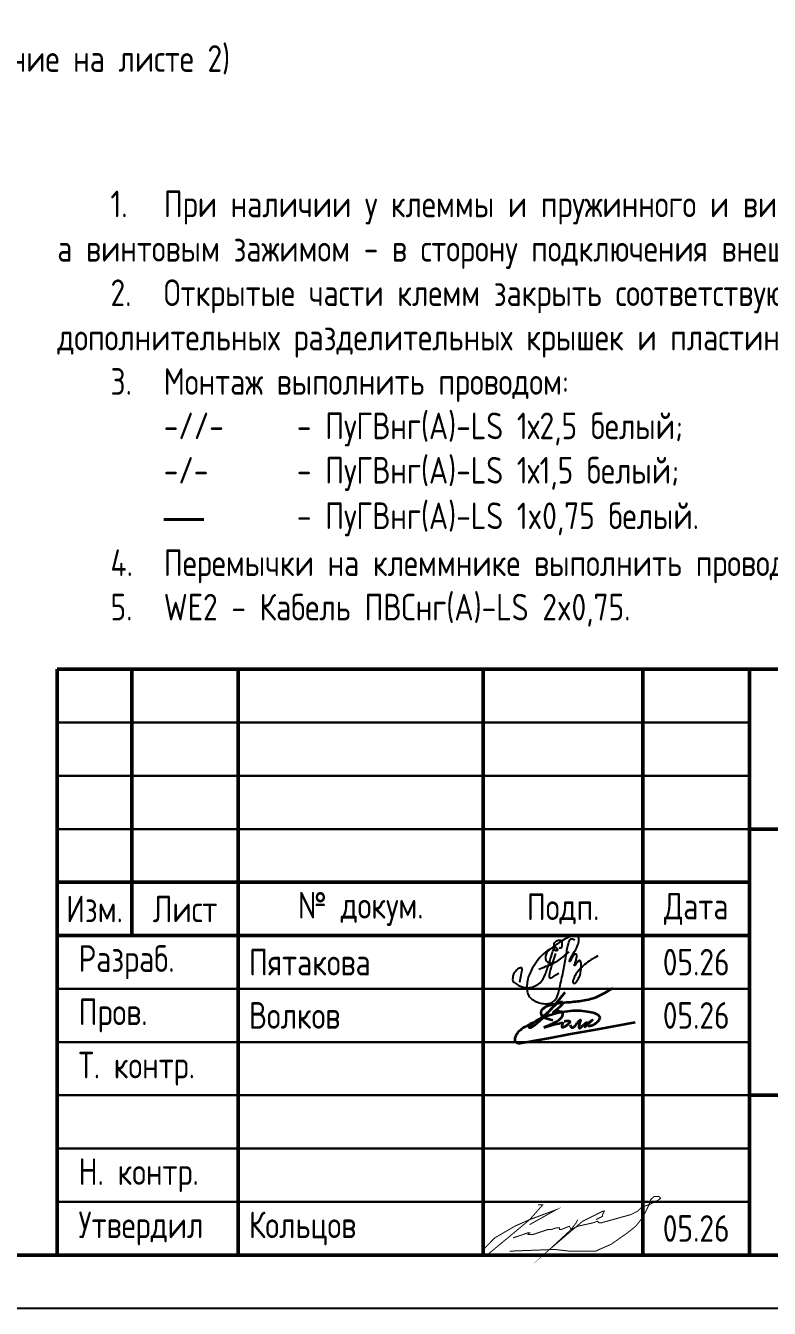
# Model space of a CAD drawing. Header units: millimetres. Extents: x -774 to 4101, y -90 to 618.
# Drawn here: x 3044 to 3113.9, y 0 to 120.4 of the extents above; entities that cross this region are included whole.
import ezdxf

# ---------------------------------------------------------------- set-up
doc = ezdxf.new("R2010")
doc.units = ezdxf.units.MM
doc.styles.add('Gost_type_A', font='GOST_A.TTF')

# ---------------------------------------------------------------- blocks, each defined once
blk = doc.blocks.new('Штамп большой нижний')
at = {"lineweight": 50}
for points in [[(-185, 55), (-178, 55), (-178, 35), (-185, 35)], [(-178, 55), (-168, 55), (-168, 35), (-178, 35)], [(-168, 55), (-145, 55), (-145, 35), (-168, 35)], [(-145, 55), (-130, 55), (-130, 35), (-145, 35)], [(-130, 55), (-120, 55), (-120, 35), (-130, 35)], [(-120, 55), (0, 55), (0, 40), (-120, 40)], [(-120, 40), (-50, 40), (-50, 15), (-120, 15)], [(-185, 35), (-178, 35), (-178, 30), (-185, 30)], [(-178, 35), (-168, 35), (-168, 30), (-178, 30)], [(-168, 35), (-145, 35), (-145, 30), (-168, 30)], [(-145, 35), (-130, 35), (-130, 30), (-145, 30)], [(-130, 35), (-120, 35), (-120, 30), (-130, 30)], [(-185, 30), (-168, 30), (-168, 0), (-185, 0)], [(-168, 30), (-145, 30), (-145, 0), (-168, 0)], [(-145, 30), (-130, 30), (-130, 0), (-145, 0)], [(-130, 30), (-120, 30), (-120, 0), (-130, 0)], [(-120, 15), (-50, 15), (-50, 0), (-120, 0)]]:
    blk.add_lwpolyline(points, close=True, dxfattribs=at)
for points in [[(-185, 55), (-178, 55), (-178, 50), (-185, 50)], [(-178, 55), (-168, 55), (-168, 50), (-178, 50)], [(-168, 55), (-145, 55), (-145, 50), (-168, 50)], [(-145, 55), (-130, 55), (-130, 50), (-145, 50)], [(-130, 55), (-120, 55), (-120, 50), (-130, 50)], [(-185, 50), (-178, 50), (-178, 45), (-185, 45)], [(-178, 50), (-168, 50), (-168, 45), (-178, 45)], [(-168, 50), (-145, 50), (-145, 45), (-168, 45)], [(-145, 50), (-130, 50), (-130, 45), (-145, 45)], [(-130, 50), (-120, 50), (-120, 45), (-130, 45)], [(-185, 45), (-178, 45), (-178, 40), (-185, 40)], [(-178, 45), (-168, 45), (-168, 40), (-178, 40)], [(-168, 45), (-145, 45), (-145, 40), (-168, 40)], [(-145, 45), (-130, 45), (-130, 40), (-145, 40)], [(-130, 45), (-120, 45), (-120, 40), (-130, 40)], [(-185, 40), (-178, 40), (-178, 35), (-185, 35)], [(-178, 40), (-168, 40), (-168, 35), (-178, 35)], [(-168, 40), (-145, 40), (-145, 35), (-168, 35)], [(-145, 40), (-130, 40), (-130, 35), (-145, 35)], [(-130, 40), (-120, 40), (-120, 35), (-130, 35)], [(-185, 30), (-168, 30), (-168, 25), (-185, 25)], [(-168, 30), (-145, 30), (-145, 25), (-168, 25)], [(-145, 30), (-130, 30), (-130, 25), (-145, 25)], [(-130, 30), (-120, 30), (-120, 25), (-130, 25)], [(-185, 25), (-168, 25), (-168, 20), (-185, 20)], [(-168, 25), (-145, 25), (-145, 20), (-168, 20)], [(-145, 25), (-130, 25), (-130, 20), (-145, 20)], [(-130, 25), (-120, 25), (-120, 20), (-130, 20)], [(-185, 20), (-168, 20), (-168, 15), (-185, 15)], [(-168, 20), (-145, 20), (-145, 15), (-168, 15)], [(-145, 20), (-130, 20), (-130, 15), (-145, 15)], [(-130, 20), (-120, 20), (-120, 15), (-130, 15)], [(-185, 15), (-168, 15), (-168, 10), (-185, 10)], [(-168, 15), (-145, 15), (-145, 10), (-168, 10)], [(-145, 15), (-130, 15), (-130, 10), (-145, 10)], [(-130, 15), (-120, 15), (-120, 10), (-130, 10)], [(-185, 10), (-168, 10), (-168, 5), (-185, 5)], [(-168, 10), (-145, 10), (-145, 5), (-168, 5)], [(-145, 10), (-130, 10), (-130, 5), (-145, 5)], [(-130, 10), (-120, 10), (-120, 5), (-130, 5)], [(-185, 5), (-168, 5), (-168, 0), (-185, 0)], [(-168, 5), (-145, 5), (-145, 0), (-168, 0)], [(-145, 5), (-130, 5), (-130, 0), (-145, 0)], [(-130, 5), (-120, 5), (-120, 0), (-130, 0)]]:
    blk.add_lwpolyline(points, close=True)
at = {"char_height": 2.5, "style": 'Gost_type_A'}
for s, insert, width, attachment_point in [('Изм.', (-181.5, 32.5), 7, 5), ('Лист', (-173, 32.5), 10, 5), ('№ докум.', (-156.5, 32.5), 23, 5), ('Подп.', (-137.5, 32.5), 15, 5), ('Дата', (-125, 32.5), 10, 5), ('\\pxl0.8;Разраб.', (-185, 27.5), 17, 4), ('\\pxl0.8;Пров.', (-185, 22.5), 17, 4), ('\\pxl0.8;Т. контр.', (-185, 17.5), 17, 4), ('\\pxl0.8;Н. контр.', (-185, 7.5), 17, 4), ('\\pxl0.8;Утвердил', (-185, 2.5), 17, 4)]:
    blk.add_mtext(s, dxfattribs=dict(at, insert=insert, width=width, attachment_point=attachment_point))
blk = doc.blocks.new('Сотрудник 7_1')
at = {"lineweight": 35}
for points in [[(4.39, 2), (4.09, 2.07), (3.85, 2.15), (3.67, 2.21), (3.55, 2.27), (3.46, 2.33), (3.4, 2.39), (3.37, 2.44), (3.35, 2.5), (3.33, 2.55), (3.32, 2.61), (3.31, 2.66), (3.31, 2.72), (3.31, 2.77), (3.32, 2.83), (3.34, 2.89), (3.36, 2.94), (3.39, 2.99), (3.43, 3.05), (3.48, 3.1), (3.54, 3.15), (3.6, 3.2), (3.67, 3.24), (3.74, 3.29), (3.82, 3.33), (3.91, 3.37), (4.01, 3.4), (4.11, 3.44), (4.22, 3.47), (4.34, 3.5), (4.47, 3.53), (4.62, 3.56), (4.77, 3.58), (4.93, 3.61), (5.11, 3.63), (5.29, 3.65), (5.48, 3.67), (5.67, 3.69), (5.85, 3.71), (6.04, 3.72), (6.21, 3.74), (6.38, 3.76), (6.55, 3.77), (6.71, 3.79), (6.86, 3.81), (7.02, 3.83), (7.19, 3.86), (7.36, 3.89), (7.54, 3.92), (7.74, 3.96), (7.95, 4.01), (8.19, 4.09), (8.47, 4.19), (8.78, 4.33), (9.15, 4.51), (9.57, 4.74), (10.05, 5.03)], [(5.51, 4.62), (4.98, 3.97), (4.54, 3.43), (4.18, 3.01), (3.9, 2.68), (3.67, 2.43), (3.49, 2.24), (3.34, 2.09), (3.21, 1.97), (3.08, 1.86), (2.97, 1.76), (2.86, 1.67), (2.76, 1.6), (2.67, 1.53), (2.59, 1.47), (2.52, 1.42), (2.45, 1.38), (2.4, 1.35), (2.35, 1.33), (2.31, 1.31), (2.28, 1.3), (2.25, 1.3), (2.23, 1.3), (2.21, 1.31), (2.2, 1.31), (2.19, 1.33), (2.18, 1.34), (2.18, 1.36), (2.18, 1.38), (2.18, 1.4), (2.19, 1.42), (2.2, 1.45), (2.22, 1.48), (2.25, 1.51), (2.28, 1.55), (2.32, 1.59), (2.36, 1.63), (2.42, 1.67), (2.49, 1.72), (2.56, 1.78), (2.65, 1.84), (2.75, 1.9), (2.87, 1.97), (2.99, 2.04), (3.12, 2.12), (3.25, 2.21), (3.39, 2.3), (3.53, 2.41), (3.67, 2.52), (3.81, 2.64), (3.94, 2.77), (4.07, 2.9), (4.2, 3.03), (4.32, 3.15), (4.44, 3.27), (4.55, 3.37), (4.65, 3.46), (4.74, 3.54), (4.82, 3.6), (4.9, 3.64), (4.97, 3.68), (5.03, 3.7), (5.08, 3.72), (5.13, 3.73), (5.17, 3.73), (5.21, 3.73), (5.24, 3.73), (5.26, 3.73), (5.28, 3.72), (5.3, 3.71), (5.31, 3.7), (5.32, 3.68), (5.33, 3.66), (5.33, 3.64), (5.32, 3.61), (5.32, 3.58), (5.3, 3.54), (5.28, 3.5), (5.25, 3.46), (5.21, 3.41), (5.16, 3.36), (5.1, 3.3), (5.03, 3.23), (4.96, 3.17), (4.88, 3.1), (4.8, 3.04), (4.72, 2.98), (4.65, 2.92), (4.59, 2.87), (4.53, 2.83), (4.49, 2.8), (4.46, 2.77), (4.43, 2.76), (4.42, 2.75), (4.42, 2.74), (4.43, 2.75), (4.45, 2.75), (4.49, 2.76), (4.53, 2.78), (4.58, 2.8), (4.64, 2.82), (4.7, 2.84), (4.76, 2.85), (4.83, 2.86), (4.89, 2.87), (4.95, 2.88), (5.01, 2.87), (5.06, 2.87), (5.11, 2.85), (5.15, 2.84), (5.19, 2.81), (5.22, 2.78), (5.25, 2.75), (5.27, 2.72), (5.29, 2.68), (5.3, 2.63), (5.3, 2.59), (5.3, 2.54), (5.29, 2.49), (5.27, 2.44), (5.26, 2.38), (5.23, 2.33), (5.2, 2.28), (5.17, 2.22), (5.12, 2.17), (5.07, 2.11), (5, 2.05), (4.92, 1.99), (4.83, 1.93), (4.73, 1.86), (4.6, 1.79), (4.47, 1.72), (4.31, 1.65), (4.15, 1.57), (3.96, 1.49), (3.76, 1.41), (3.54, 1.32)], [(6.04, 1.58), (6.05, 1.53), (6.06, 1.49), (6.06, 1.46), (6.07, 1.43), (6.09, 1.4), (6.1, 1.38), (6.12, 1.36), (6.14, 1.35), (6.16, 1.33), (6.19, 1.33), (6.22, 1.33), (6.25, 1.33), (6.28, 1.33), (6.31, 1.34), (6.34, 1.36), (6.37, 1.38), (6.4, 1.4), (6.43, 1.43), (6.46, 1.46), (6.49, 1.5), (6.52, 1.53), (6.55, 1.57), (6.58, 1.62), (6.62, 1.66), (6.65, 1.71), (6.69, 1.75), (6.73, 1.8), (6.78, 1.84), (6.82, 1.88), (6.85, 1.92), (6.89, 1.95), (6.92, 1.98), (6.95, 2.01), (6.97, 2.03), (6.98, 2.05), (7, 2.06), (7, 2.06), (7.01, 2.06), (7.01, 2.05), (7, 2.03), (7, 2), (6.99, 1.96), (6.97, 1.93), (6.96, 1.88), (6.94, 1.83), (6.93, 1.79), (6.91, 1.74), (6.9, 1.69), (6.89, 1.64), (6.88, 1.6), (6.87, 1.56), (6.86, 1.53), (6.85, 1.49), (6.84, 1.46), (6.84, 1.43), (6.84, 1.41), (6.84, 1.38), (6.84, 1.36), (6.84, 1.35), (6.84, 1.33), (6.84, 1.32), (6.85, 1.31), (6.86, 1.3), (6.86, 1.29), (6.87, 1.29), (6.88, 1.28), (6.89, 1.28), (6.9, 1.27), (6.91, 1.27), (6.92, 1.27), (6.93, 1.28), (6.95, 1.28), (6.96, 1.29), (6.97, 1.29), (6.98, 1.3), (7, 1.32), (7.03, 1.34), (7.06, 1.37), (7.1, 1.41), (7.15, 1.45), (7.21, 1.5), (7.27, 1.56), (7.34, 1.62), (7.41, 1.68), (7.48, 1.73), (7.54, 1.77), (7.58, 1.79), (7.6, 1.79), (7.61, 1.77), (7.59, 1.72), (7.57, 1.67), (7.54, 1.61), (7.5, 1.54), (7.46, 1.48), (7.43, 1.43), (7.41, 1.4), (7.4, 1.38), (7.41, 1.38), (7.42, 1.4), (7.45, 1.43), (7.49, 1.48), (7.54, 1.53), (7.6, 1.59), (7.66, 1.66), (7.73, 1.72), (7.81, 1.79), (7.88, 1.85), (7.95, 1.9), (8.01, 1.95), (8.06, 1.99), (8.09, 2.01), (8.11, 2.02), (8.1, 2.02), (8.07, 1.99), (8.03, 1.96), (7.98, 1.91), (7.92, 1.86), (7.87, 1.81), (7.81, 1.76), (7.76, 1.71), (7.73, 1.67), (7.7, 1.64), (7.68, 1.61), (7.67, 1.58), (7.67, 1.56), (7.67, 1.54), (7.68, 1.53), (7.7, 1.51), (7.71, 1.5), (7.73, 1.49), (7.75, 1.48), (7.77, 1.48), (7.8, 1.47), (7.83, 1.47), (7.87, 1.48), (7.91, 1.48), (7.96, 1.5), (8.01, 1.51), (8.07, 1.53), (8.13, 1.55), (8.19, 1.58), (8.26, 1.62), (8.33, 1.66), (8.4, 1.71), (8.48, 1.76), (8.55, 1.82), (8.63, 1.89), (8.69, 1.95), (8.75, 2.02), (8.79, 2.1), (8.82, 2.17), (8.83, 2.24), (8.81, 2.31), (8.78, 2.37), (8.72, 2.44), (8.65, 2.5), (8.56, 2.56), (8.44, 2.61), (8.31, 2.66), (8.17, 2.71), (8, 2.75), (7.83, 2.78), (7.64, 2.81), (7.44, 2.84), (7.22, 2.86), (7, 2.88), (6.77, 2.88), (6.53, 2.89), (6.29, 2.88), (6.04, 2.87), (5.79, 2.84), (5.52, 2.81), (5.25, 2.77), (4.97, 2.71), (4.68, 2.64), (4.38, 2.55), (4.06, 2.44), (3.74, 2.32), (3.42, 2.2), (3.11, 2.06), (2.8, 1.92), (2.51, 1.78), (2.25, 1.65), (2.01, 1.52), (1.8, 1.4), (1.62, 1.29), (1.47, 1.18), (1.35, 1.09), (1.24, 0.99), (1.15, 0.91), (1.08, 0.82), (1.02, 0.74), (0.97, 0.65), (0.93, 0.57), (0.89, 0.49), (0.86, 0.41), (0.84, 0.34), (0.83, 0.27), (0.82, 0.21), (0.82, 0.15), (0.83, 0.11), (0.84, 0.07), (0.85, 0.04), (0.87, 0.01), (0.89, -0.01), (0.91, -0.03), (0.94, -0.05), (0.97, -0.07), (1, -0.08), (1.03, -0.1), (1.07, -0.11), (1.1, -0.12), (1.13, -0.13), (1.17, -0.14), (1.2, -0.15), (1.24, -0.15), (1.29, -0.15), (1.47, -0.12), (1.9, -0.04), (2.7, 0.1), (3.99, 0.34), (5.91, 0.69), (8.58, 1.18), (12.12, 1.82)], [(3.54, 1.32), (4.17, 1.5), (4.63, 1.63), (4.96, 1.71), (5.17, 1.76), (5.28, 1.77), (5.33, 1.76), (5.34, 1.73), (5.32, 1.7), (5.3, 1.66), (5.28, 1.62), (5.27, 1.58), (5.26, 1.55), (5.25, 1.51), (5.24, 1.48), (5.24, 1.45), (5.24, 1.42), (5.24, 1.4), (5.25, 1.39), (5.26, 1.37), (5.27, 1.36), (5.29, 1.36), (5.31, 1.36), (5.33, 1.36), (5.35, 1.36), (5.39, 1.37), (5.42, 1.38), (5.46, 1.4), (5.49, 1.41), (5.54, 1.43), (5.58, 1.45), (5.62, 1.48), (5.67, 1.51), (5.72, 1.54), (5.76, 1.57), (5.81, 1.61), (5.85, 1.64), (5.89, 1.68), (5.93, 1.72), (5.96, 1.75), (5.99, 1.78), (6, 1.81), (6.02, 1.83), (6.02, 1.86), (6.01, 1.87), (6, 1.89), (5.98, 1.9), (5.95, 1.91), (5.91, 1.92), (5.87, 1.92), (5.81, 1.92), (5.75, 1.92), (5.69, 1.92), (5.63, 1.91), (5.57, 1.9), (5.51, 1.89), (5.46, 1.88)]]:
    blk.add_lwpolyline(points, dxfattribs=at)

msp = doc.modelspace()

# ---------------------------------------------------------------- linework, layer by layer
msp.add_lwpolyline([(3237, 420), (3237, 0), (2940, 0), (2940, 420)], close=True)
at = {"lineweight": 50}
msp.add_lwpolyline([(3232, 415), (3232, 5), (2960, 5), (2960, 415)], close=True, dxfattribs=at)
at = {"const_width": 0.0934}
for points in [[(3092.14, 9.73), (3092.6, 9.73), (3091.36, 8.33), (3090.43, 7.55), (3088.48, 5.93), (3087.36, 5), (3087, 5), (3087, 5.22), (3087.16, 5.68), (3088.09, 6.62), (3089.96, 7.71), (3091.36, 8.33), (3093.85, 9.26), (3091.36, 7.86)], [(3089.8, 6.62), (3090.74, 6.93), (3091.2, 7.09), (3091.36, 7.09), (3091.2, 6.93), (3091.36, 6.93), (3091.67, 6.93), (3093.07, 7.4), (3093.38, 7.4), (3093.85, 7.55), (3094.16, 7.55), (3094.16, 7.4), (3094.32, 7.4), (3095.1, 7.71), (3095.25, 7.4), (3095.87, 7.71), (3097.28, 8.02), (3097.74, 8.18), (3097.9, 8.02), (3098.05, 8.02), (3100.86, 8.8), (3101.48, 9.11), (3101.79, 9.42), (3102.1, 9.58), (3102.57, 9.73), (3103.19, 10.04), (3103.5, 10.2), (3103.66, 10.35), (3103.5, 10.51), (3103.19, 10.51), (3103.04, 10.51), (3102.72, 10.2), (3102.57, 9.73), (3101.95, 8.49), (3101.32, 7.71), (3100.55, 7.09), (3098.99, 6), (3097.9, 5.53), (3097.59, 5.37), (3095.1, 5.37), (3093.69, 5.53), (3089.49, 5.37)], [(3095.87, 8.33), (3095.72, 8.02), (3095.25, 7.4), (3093.23, 5.53), (3096.34, 8.18), (3098.21, 9.11), (3098.37, 9.11), (3098.21, 8.8), (3098.21, 8.64), (3097.59, 8.33)]]:
    msp.add_lwpolyline(points, dxfattribs=at)
for points in [[(3097.77, 33.11), (3097.37, 32.88), (3096.93, 32.62), (3096.37, 32.16), (3095.96, 31.77), (3095.61, 31.21), (3095.45, 30.88), (3095.42, 30.73), (3095.42, 30.6), (3095.46, 30.54), (3095.55, 30.5), (3095.65, 30.54), (3095.73, 30.61), (3096.02, 31.11), (3096.14, 31.35), (3096.14, 31.56), (3096.2, 31.85), (3096.2, 32.17), (3096.2, 32.43), (3096.12, 32.61), (3096.06, 32.66), (3095.98, 32.66), (3095.87, 32.55), (3095.75, 32.42), (3095.65, 32.25), (3095.59, 32.17), (3095.52, 32.17), (3095.62, 32.37), (3095.72, 32.69), (3095.8, 33), (3095.8, 33.19), (3095.7, 33.27), (3095.63, 33.27), (3095.54, 33.18), (3095.44, 33.1), (3095.34, 32.94), (3095.26, 32.77), (3095.19, 32.61), (3095.14, 32.54), (3095.08, 32.6), (3095.15, 32.76), (3095.75, 33.78), (3095.99, 34.35), (3095.99, 34.72), (3095.9, 34.96), (3095.73, 35.07), (3095.31, 34.96), (3094.85, 34.76), (3094.37, 34.5), (3093.42, 33.82), (3092.6, 33.28), (3092.09, 32.67), (3091.6, 31.93), (3091.18, 31.05), (3091.1, 30.44), (3091.1, 29.86), (3091.22, 29.41), (3091.47, 29.09), (3091.72, 28.91), (3092.1, 28.72), (3092.62, 28.59), (3093.27, 28.59), (3093.77, 28.91), (3094.05, 29.43), (3094.41, 31.13), (3094.67, 32.38), (3094.9, 33.93), (3095.1, 34.6), (3095.23, 34.7), (3095.43, 34.7), (3095.61, 34.61)], [(3090.44, 30.61), (3090.66, 31.72), (3090.66, 31.91), (3090.59, 32), (3090.42, 31.94), (3090.32, 31.94), (3090.14, 31.78), (3089.81, 31.35), (3089.76, 31.02), (3089.76, 30.72), (3089.86, 30.61), (3090.3, 30.32), (3090.69, 30.16), (3091, 30.1), (3091.45, 30.1), (3092.01, 30.31), (3092.47, 30.63), (3092.81, 31.23), (3093.23, 32.53), (3093.54, 33.55), (3093.6, 33.71), (3093.68, 33.85), (3093.77, 33.92), (3093.83, 33.92), (3093.95, 33.76), (3094, 33.65), (3093.9, 33.55), (3093.82, 33.55), (3093.71, 33.62), (3093.65, 33.89), (3093.65, 34.05), (3093.65, 34.24), (3093.76, 34.39), (3093.88, 34.49), (3094.07, 34.58), (3094.26, 34.58), (3094.38, 34.51), (3094.38, 34.38), (3094.38, 34.15), (3094.38, 33.89), (3094.3, 33.81), (3094.2, 33.81), (3094.14, 33.87)], [(3093.77, 33.91), (3093.71, 33.97), (3093.46, 33.88), (3093.06, 33.54), (3092.83, 33.17), (3092.83, 32.74), (3092.94, 32.55), (3093.19, 32.43), (3093.57, 32.4)], [(3092.22, 31.83), (3092.42, 31.95), (3092.87, 32.09), (3093.69, 32.43), (3094.1, 32.69), (3094.67, 33.13), (3094.95, 33.36), (3095.04, 33.5)], [(3094.09, 31.45), (3093.63, 31.2), (3093.47, 31.06), (3093.37, 31), (3093.26, 31), (3093.22, 31.07), (3093.22, 31.28), (3093.36, 31.99), (3093.81, 33.3)]]:
    msp.add_open_spline(points, degree=3)

# ---------------------------------------------------------------- block references
for name, p in [('Штамп большой нижний', (3232, 5)), ('Сотрудник 7_1', (3089.14, 25.04))]:
    msp.add_blockref(name, p)

# ---------------------------------------------------------------- texts
at = {"char_height": 2.5, "style": 'Gost_type_A'}
for s, insert, width, attachment_point in [('Левая боковина (продолжение на листе 2)', (3036, 117), 90, 5), ('\\pxi2,ql,t4;1.^IПри наличии у клеммы и пружинного и винтового зажима, установить пружинным зажимом в сторону внутреннего монтажа шкафа, а винтовым зажимом - в сторону подключения внешних кабелей.\\P2.^IОткрытые части клемм закрыть соответствующими концевыми крышками. На данной схеме показаны только места установок дополнительных разделительных крышек и пластин (в зависимости от типа клемм).\\P{\\A1;3.^IМонтаж выполнить проводом:\\P\\pi0,l4,q*,t4,9;-//-^I- ПуГВнг(А)-LS 1х2,5 белый;\\P\\pi2.42857,l1.57143,ql,t1.57143,9;-/-  ^I- ПуГВнг(А)-LS 1х1,5 белый; \\P\\pi-5,l9,q*,t9;\\fArial|b0|i0|c0|p34;\\H1.08333x;―^I\\fGOST type A|b0|i0|c204|p34;\\H0.92308x;- ПуГВнг(А)-LS 1x0,75 белый.\\A0;\\fMS Shell Dlg 2|b0|i0|c204|p0;\\H0.70834x;\\P\\pi2,l0,ql,t4;\\A1;\\fGOST type A|b0|i0|c204|p34;\\H1.41176x;4.^IПеремычки на клеммнике выполнить проводом ПуГВнг(А)-LS 1х1,5 белый;\\P5.^IWE2 - Кабель ПВСнг(А)-LS 2x0,75.}', (3047, 64), 183, 7), ('Пятакова', (3065, 32.5), 22, 4), ('05.26', (3107, 32.5), 10, 5), ('Волков', (3065, 27.5), 22, 4), ('05.26', (3107, 27.5), 10, 5), ('Кольцов', (3065, 7.5), 22, 4), ('05.26', (3107, 7.5), 10, 5)]:
    msp.add_mtext(s, dxfattribs=dict(at, insert=insert, width=width, attachment_point=attachment_point))

doc.saveas('drawing.dxf')
